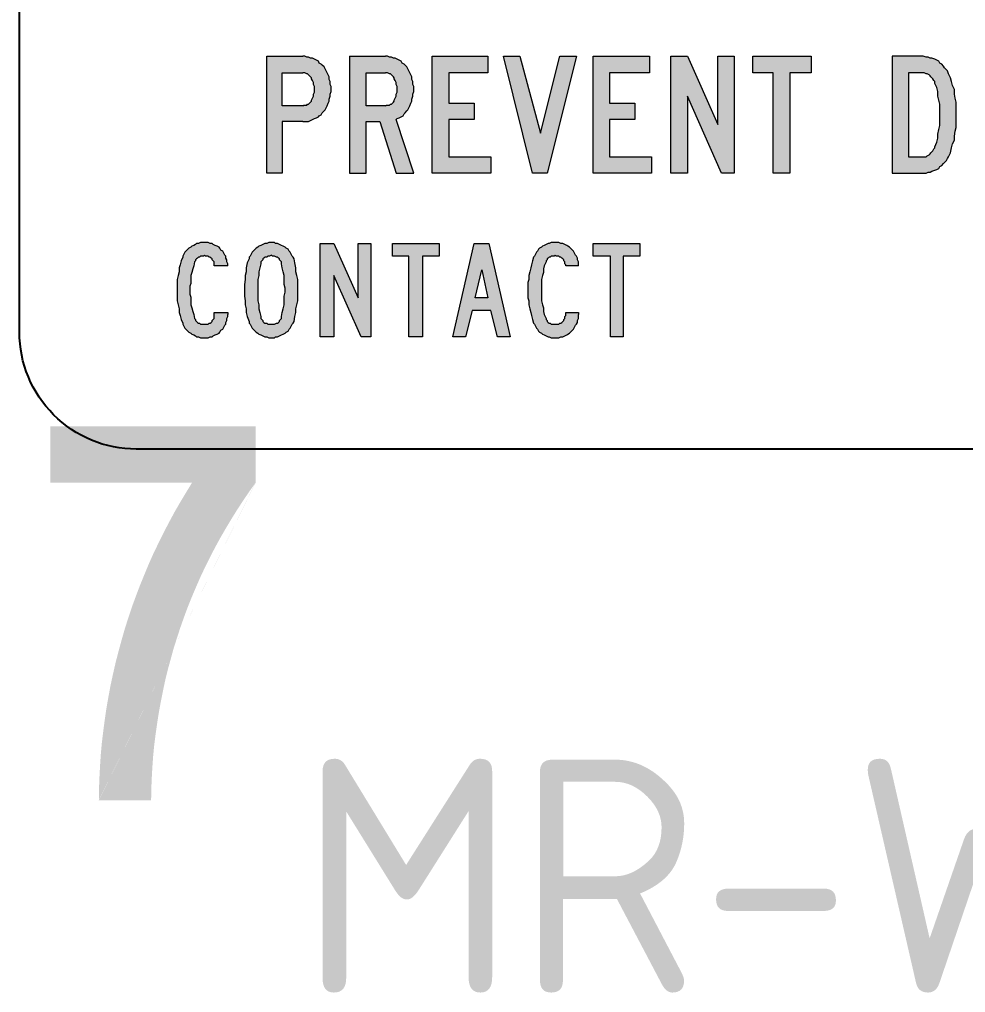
# Model space of a CAD drawing. Extents: x 154 to 1022, y -1349 to 247.
# Drawn here: x 153.58 to 194.07, y 163.81 to 205.44 of the extents above; entities that cross this region are included whole.
import ezdxf
from ezdxf.enums import TextEntityAlignment as Align

# ---------------------------------------------------------------- set-up
doc = ezdxf.new("R2010")
doc.units = 0
doc.header["$LTSCALE"] = 12
doc.header["$MEASUREMENT"] = 0
doc.linetypes.add('CENTERX2', pattern=[101.6, 63.5, -12.7, 12.7, -12.7])
doc.layers.get('0').update_dxf_attribs({"linetype": 'CONTINUOUS'})
for name, color, linetype in [('L25', 1, 'CONTINUOUS'), ('L35', 3, 'CONTINUOUS'), ('T25', 1, 'CONTINUOUS'), ('TBLK25', 1, 'CONTINUOUS')]:
    doc.layers.add(name, color=color, linetype=linetype)
doc.styles.add('ISO', font='iso3098b.shx')

msp = doc.modelspace()

# ---------------------------------------------------------------- hatches: boundary and pattern name
at = {"layer": 'L25'}
h = msp.add_hatch(color=256, dxfattribs=at)
h.paths.add_polyline_path([(214.772, 198.86), (214.772, 203.862), (215.481, 203.862), (215.481, 198.86)])
h.paths.add_polyline_path([(221.442, 200.944), (220.733, 200.944), (221.067, 202.445)], flags=16)
h.paths.add_polyline_path([(219.524, 198.86), (220.692, 203.862), (221.484, 203.862), (222.651, 198.86), (221.942, 198.86), (221.567, 200.235), (220.567, 200.235), (220.233, 198.86)])
h.paths.add_polyline_path([(191.635, 199.568), (192.177, 199.568), (192.261, 199.568), (192.302, 199.568), (192.386, 199.568), (192.428, 199.61), (192.511, 199.652), (192.553, 199.693), (192.594, 199.735), (192.636, 199.777), (192.678, 199.819), (192.719, 199.902), (192.761, 199.944), (192.761, 199.985), (192.844, 200.194), (192.886, 200.36), (192.886, 200.527), (192.928, 200.736), (192.969, 200.902), (192.969, 201.069), (192.969, 201.278), (192.969, 201.444), (192.969, 201.611), (192.969, 201.82), (192.928, 201.986), (192.886, 202.153), (192.886, 202.361), (192.844, 202.528), (192.761, 202.695), (192.761, 202.778), (192.719, 202.82), (192.678, 202.903), (192.636, 202.945), (192.594, 202.987), (192.553, 203.028), (192.511, 203.07), (192.428, 203.112), (192.386, 203.112), (192.302, 203.154), (192.261, 203.154), (192.177, 203.154), (191.635, 203.154)], flags=16)
h.paths.add_polyline_path([(190.927, 198.86), (192.177, 198.86), (192.261, 198.86), (192.386, 198.86), (192.469, 198.901), (192.553, 198.901), (192.636, 198.943), (192.761, 198.985), (192.844, 199.026), (192.928, 199.068), (192.969, 199.152), (193.053, 199.193), (193.136, 199.277), (193.178, 199.318), (193.261, 199.402), (193.303, 199.485), (193.345, 199.568), (193.386, 199.652), (193.428, 199.735), (193.47, 199.944), (193.511, 200.11), (193.595, 200.277), (193.595, 200.444), (193.636, 200.652), (193.678, 200.819), (193.678, 200.986), (193.678, 201.194), (193.678, 201.361), (193.678, 201.528), (193.678, 201.736), (193.678, 201.903), (193.636, 202.07), (193.595, 202.236), (193.595, 202.445), (193.511, 202.612), (193.47, 202.778), (193.428, 202.945), (193.386, 203.028), (193.345, 203.112), (193.303, 203.237), (193.261, 203.279), (193.178, 203.362), (193.136, 203.445), (193.053, 203.529), (192.969, 203.57), (192.928, 203.654), (192.844, 203.695), (192.761, 203.737), (192.636, 203.779), (192.553, 203.779), (192.469, 203.821), (192.386, 203.821), (192.261, 203.862), (192.177, 203.862), (190.927, 203.862)])
h.paths.add_polyline_path([(202.141, 198.86), (202.141, 203.154), (201.224, 203.154), (201.224, 203.862), (203.725, 203.862), (203.725, 203.154), (202.849, 203.154), (202.849, 198.86)])
h.paths.add_polyline_path([(207.227, 198.86), (207.227, 203.862), (207.894, 203.862), (209.228, 200.944), (209.228, 203.862), (209.895, 203.862), (209.895, 198.86), (209.353, 198.86), (207.894, 202.153), (207.894, 198.86)])
h.paths.add_polyline_path([(171.25, 198.86), (171.25, 203.862), (173.626, 203.862), (173.626, 203.154), (171.959, 203.154), (171.959, 201.861), (173.043, 201.861), (173.043, 201.153), (171.959, 201.153), (171.959, 199.568), (173.751, 199.568), (173.751, 198.86)])
h.paths.add_polyline_path([(175.544, 198.86), (174.293, 203.862), (175.002, 203.862), (175.878, 200.569), (176.711, 203.862), (177.42, 203.862), (176.169, 198.86)])
h.paths.add_polyline_path([(178.129, 198.86), (178.129, 203.862), (180.547, 203.862), (180.547, 203.154), (178.837, 203.154), (178.837, 201.861), (179.921, 201.861), (179.921, 201.153), (178.837, 201.153), (178.837, 199.568), (180.63, 199.568), (180.63, 198.86)])
h.paths.add_polyline_path([(181.464, 198.86), (181.464, 203.862), (182.172, 203.862), (183.465, 200.944), (183.465, 203.862), (184.173, 203.862), (184.173, 198.86), (183.631, 198.86), (182.172, 202.153), (182.172, 198.86)])
h.paths.add_polyline_path([(185.841, 198.86), (185.841, 203.154), (184.965, 203.154), (184.965, 203.862), (187.467, 203.862), (187.467, 203.154), (186.55, 203.154), (186.55, 198.86)])
h.paths.add_polyline_path([(223.485, 198.86), (223.485, 203.862), (224.152, 203.862), (225.444, 200.944), (225.444, 203.862), (226.153, 203.862), (226.153, 198.86), (225.611, 198.86), (224.152, 202.153), (224.152, 198.86)])
h.paths.add_polyline_path([(230.572, 198.86), (230.572, 203.862), (232.989, 203.862), (232.989, 203.154), (231.28, 203.154), (231.28, 201.861), (232.406, 201.861), (232.406, 201.153), (231.28, 201.153), (231.28, 199.568), (233.073, 199.568), (233.073, 198.86)])
h.paths.add_polyline_path([(210.978, 203.862), (210.978, 200.194), (210.978, 200.11), (211.02, 200.027), (211.02, 199.902), (211.062, 199.819), (211.062, 199.735), (211.104, 199.652), (211.145, 199.568), (211.187, 199.485), (211.27, 199.402), (211.312, 199.318), (211.354, 199.235), (211.437, 199.193), (211.52, 199.11), (211.604, 199.068), (211.645, 199.026), (211.729, 198.943), (211.854, 198.901), (211.937, 198.901), (212.021, 198.86), (212.104, 198.818), (212.187, 198.818), (212.312, 198.818), (212.396, 198.818), (212.479, 198.818), (212.604, 198.818), (212.688, 198.818), (212.771, 198.86), (212.854, 198.901), (212.938, 198.901), (213.021, 198.943), (213.105, 199.026), (213.188, 199.068), (213.271, 199.11), (213.355, 199.193), (213.438, 199.235), (213.48, 199.318), (213.521, 199.402), (213.605, 199.485), (213.646, 199.568), (213.688, 199.652), (213.73, 199.735), (213.73, 199.819), (213.772, 199.902), (213.772, 200.027), (213.772, 200.11), (213.813, 200.194), (213.813, 203.862), (213.105, 203.862), (213.105, 200.194), (213.105, 200.152), (213.063, 200.069), (213.063, 199.985), (213.021, 199.944), (213.021, 199.86), (212.979, 199.819), (212.938, 199.777), (212.896, 199.693), (212.854, 199.652), (212.771, 199.61), (212.729, 199.568), (212.646, 199.568), (212.604, 199.527), (212.521, 199.527), (212.479, 199.527), (212.396, 199.485), (212.312, 199.527), (212.271, 199.527), (212.187, 199.527), (212.146, 199.568), (212.062, 199.568), (212.021, 199.61), (211.937, 199.652), (211.896, 199.693), (211.854, 199.777), (211.812, 199.819), (211.771, 199.86), (211.729, 199.944), (211.729, 199.985), (211.687, 200.069), (211.687, 200.152), (211.687, 200.194), (211.687, 203.862)])
h.paths.add_polyline_path([(216.981, 200.152), (216.981, 200.36), (216.273, 200.36), (216.273, 200.194), (216.273, 200.11), (216.273, 200.027), (216.314, 199.902), (216.314, 199.819), (216.356, 199.735), (216.398, 199.652), (216.44, 199.568), (216.481, 199.485), (216.523, 199.402), (216.606, 199.318), (216.648, 199.235), (216.731, 199.193), (216.773, 199.11), (216.856, 199.068), (216.94, 199.026), (217.023, 198.943), (217.107, 198.901), (217.19, 198.901), (217.315, 198.86), (217.398, 198.818), (217.482, 198.818), (217.565, 198.818), (217.69, 198.818), (217.774, 198.818), (217.857, 198.818), (217.94, 198.818), (218.024, 198.86), (218.107, 198.901), (218.19, 198.901), (218.274, 198.943), (218.357, 198.985), (218.441, 199.026), (218.524, 199.11), (218.566, 199.152), (218.649, 199.235), (218.691, 199.277), (218.774, 199.36), (218.816, 199.443), (218.857, 199.527), (218.899, 199.61), (218.941, 199.693), (218.982, 199.777), (218.982, 199.86), (219.024, 199.944), (219.024, 200.027), (219.024, 200.11), (219.024, 200.194), (219.024, 200.319), (218.982, 200.444), (218.982, 200.569), (218.941, 200.694), (218.899, 200.777), (218.857, 200.902), (218.816, 201.027), (218.774, 201.111), (218.691, 201.236), (218.649, 201.319), (218.566, 201.403), (218.482, 201.486), (218.399, 201.569), (218.315, 201.653), (218.232, 201.736), (218.107, 201.82), (217.899, 201.945), (217.69, 202.07), (217.482, 202.195), (217.44, 202.236), (217.398, 202.278), (217.357, 202.32), (217.315, 202.361), (217.273, 202.403), (217.232, 202.487), (217.232, 202.528), (217.232, 202.57), (217.19, 202.653), (217.19, 202.695), (217.232, 202.778), (217.232, 202.82), (217.232, 202.862), (217.273, 202.945), (217.315, 202.987), (217.357, 203.028), (217.398, 203.07), (217.44, 203.112), (217.482, 203.154), (217.523, 203.154), (217.607, 203.195), (217.648, 203.195), (217.732, 203.195), (217.774, 203.195), (217.857, 203.195), (217.899, 203.195), (217.94, 203.154), (218.024, 203.154), (218.065, 203.112), (218.107, 203.07), (218.149, 203.028), (218.19, 202.987), (218.232, 202.945), (218.274, 202.903), (218.274, 202.82), (218.315, 202.778), (218.315, 202.695), (218.315, 202.653), (219.024, 202.653), (219.024, 202.737), (219.024, 202.82), (218.982, 202.903), (218.982, 202.987), (218.941, 203.112), (218.899, 203.195), (218.857, 203.237), (218.816, 203.32), (218.774, 203.404), (218.732, 203.487), (218.649, 203.529), (218.607, 203.612), (218.524, 203.654), (218.441, 203.695), (218.357, 203.737), (218.315, 203.779), (218.232, 203.821), (218.149, 203.862), (218.024, 203.862), (217.94, 203.904), (217.857, 203.904), (217.774, 203.904), (217.69, 203.904), (217.607, 203.904), (217.523, 203.862), (217.44, 203.862), (217.357, 203.821), (217.273, 203.779), (217.19, 203.737), (217.107, 203.695), (217.023, 203.654), (216.94, 203.612), (216.898, 203.529), (216.815, 203.487), (216.773, 203.404), (216.731, 203.32), (216.69, 203.237), (216.648, 203.195), (216.606, 203.112), (216.565, 202.987), (216.565, 202.903), (216.523, 202.82), (216.523, 202.737), (216.523, 202.653), (216.523, 202.57), (216.523, 202.487), (216.565, 202.403), (216.565, 202.32), (216.606, 202.236), (216.648, 202.153), (216.69, 202.07), (216.731, 201.986), (216.773, 201.903), (216.815, 201.82), (216.898, 201.778), (216.94, 201.694), (217.023, 201.653), (217.107, 201.611), (217.19, 201.569), (217.398, 201.444), (217.607, 201.278), (217.815, 201.153), (217.899, 201.111), (217.982, 201.069), (218.024, 200.986), (218.065, 200.902), (218.149, 200.861), (218.19, 200.777), (218.232, 200.694), (218.232, 200.611), (218.274, 200.527), (218.315, 200.444), (218.315, 200.36), (218.315, 200.277), (218.315, 200.194), (218.315, 200.152), (218.315, 200.069), (218.315, 199.985), (218.274, 199.944), (218.232, 199.86), (218.19, 199.819), (218.149, 199.735), (218.107, 199.693), (218.065, 199.652), (218.024, 199.61), (217.94, 199.568), (217.899, 199.568), (217.815, 199.527), (217.732, 199.527), (217.69, 199.485), (217.607, 199.485), (217.565, 199.527), (217.482, 199.527), (217.44, 199.527), (217.357, 199.568), (217.315, 199.568), (217.273, 199.61), (217.19, 199.652), (217.148, 199.693), (217.107, 199.735), (217.065, 199.777), (217.065, 199.86), (217.023, 199.902), (217.023, 199.985), (216.981, 200.027), (216.981, 200.11)])
h.paths.add_polyline_path([(195.179, 200.194), (195.179, 203.862), (194.47, 203.862), (194.47, 200.194), (194.47, 200.11), (194.47, 200.027), (194.512, 199.902), (194.512, 199.819), (194.554, 199.735), (194.595, 199.652), (194.637, 199.568), (194.679, 199.485), (194.72, 199.402), (194.804, 199.318), (194.845, 199.235), (194.929, 199.193), (194.97, 199.11), (195.054, 199.068), (195.137, 199.026), (195.221, 198.943), (195.304, 198.901), (195.387, 198.901), (195.512, 198.86), (195.596, 198.818), (195.679, 198.818), (195.763, 198.818), (195.888, 198.818), (195.971, 198.818), (196.054, 198.818), (196.179, 198.818), (196.263, 198.86), (196.346, 198.901), (196.43, 198.901), (196.513, 198.943), (196.596, 199.026), (196.68, 199.068), (196.763, 199.11), (196.846, 199.193), (196.888, 199.235), (196.971, 199.318), (197.013, 199.402), (197.055, 199.485), (197.138, 199.568), (197.18, 199.652), (197.18, 199.735), (197.222, 199.819), (197.263, 199.902), (197.263, 200.027), (197.263, 200.11), (197.263, 200.194), (197.263, 203.862), (196.555, 203.862), (196.555, 200.194), (196.555, 200.152), (196.555, 200.069), (196.555, 199.985), (196.513, 199.944), (196.513, 199.86), (196.471, 199.819), (196.43, 199.777), (196.388, 199.693), (196.304, 199.652), (196.263, 199.61), (196.221, 199.568), (196.138, 199.568), (196.096, 199.527), (196.013, 199.527), (195.929, 199.527), (195.888, 199.485), (195.804, 199.527), (195.721, 199.527), (195.679, 199.527), (195.596, 199.568), (195.554, 199.568), (195.471, 199.61), (195.429, 199.652), (195.387, 199.693), (195.346, 199.777), (195.304, 199.819), (195.262, 199.86), (195.221, 199.944), (195.221, 199.985), (195.179, 200.069), (195.179, 200.152)])
h.paths.add_polyline_path([(198.722, 200.152), (198.722, 200.36), (198.014, 200.36), (198.014, 200.194), (198.014, 200.11), (198.014, 200.027), (198.055, 199.902), (198.055, 199.819), (198.097, 199.735), (198.139, 199.652), (198.18, 199.568), (198.222, 199.485), (198.264, 199.402), (198.347, 199.318), (198.389, 199.235), (198.472, 199.193), (198.556, 199.11), (198.597, 199.068), (198.681, 199.026), (198.764, 198.943), (198.847, 198.901), (198.931, 198.901), (199.056, 198.86), (199.139, 198.818), (199.223, 198.818), (199.306, 198.818), (199.431, 198.818), (199.514, 198.818), (199.598, 198.818), (199.681, 198.818), (199.765, 198.86), (199.848, 198.901), (199.931, 198.901), (200.015, 198.943), (200.098, 198.985), (200.181, 199.026), (200.265, 199.11), (200.306, 199.152), (200.39, 199.235), (200.473, 199.277), (200.515, 199.36), (200.557, 199.443), (200.598, 199.527), (200.64, 199.61), (200.682, 199.693), (200.723, 199.777), (200.723, 199.86), (200.765, 199.944), (200.765, 200.027), (200.765, 200.11), (200.765, 200.194), (200.765, 200.319), (200.765, 200.444), (200.723, 200.569), (200.682, 200.694), (200.64, 200.777), (200.598, 200.902), (200.557, 201.027), (200.515, 201.111), (200.473, 201.236), (200.39, 201.319), (200.306, 201.403), (200.223, 201.486), (200.14, 201.569), (200.056, 201.653), (199.973, 201.736), (199.89, 201.82), (199.639, 201.945), (199.431, 202.07), (199.223, 202.195), (199.181, 202.236), (199.139, 202.278), (199.098, 202.32), (199.056, 202.361), (199.014, 202.403), (198.972, 202.487), (198.972, 202.528), (198.972, 202.57), (198.931, 202.653), (198.972, 202.695), (198.972, 202.778), (198.972, 202.82), (199.014, 202.862), (199.014, 202.945), (199.056, 202.987), (199.098, 203.028), (199.139, 203.07), (199.181, 203.112), (199.223, 203.154), (199.306, 203.154), (199.348, 203.195), (199.389, 203.195), (199.473, 203.195), (199.514, 203.195), (199.598, 203.195), (199.639, 203.195), (199.681, 203.154), (199.765, 203.154), (199.806, 203.112), (199.848, 203.07), (199.89, 203.028), (199.931, 202.987), (199.973, 202.945), (200.015, 202.903), (200.015, 202.82), (200.056, 202.778), (200.056, 202.695), (200.056, 202.653), (200.765, 202.653), (200.765, 202.737), (200.765, 202.82), (200.723, 202.903), (200.723, 202.987), (200.682, 203.112), (200.64, 203.195), (200.598, 203.237), (200.557, 203.32), (200.515, 203.404), (200.473, 203.487), (200.39, 203.529), (200.348, 203.612), (200.265, 203.654), (200.181, 203.695), (200.14, 203.737), (200.056, 203.779), (199.973, 203.821), (199.89, 203.862), (199.806, 203.862), (199.681, 203.904), (199.598, 203.904), (199.514, 203.904), (199.431, 203.904), (199.348, 203.904), (199.264, 203.862), (199.181, 203.862), (199.098, 203.821), (199.014, 203.779), (198.931, 203.737), (198.847, 203.695), (198.764, 203.654), (198.681, 203.612), (198.639, 203.529), (198.556, 203.487), (198.514, 203.404), (198.472, 203.32), (198.431, 203.237), (198.389, 203.195), (198.347, 203.112), (198.305, 202.987), (198.305, 202.903), (198.264, 202.82), (198.264, 202.737), (198.264, 202.653), (198.264, 202.57), (198.264, 202.487), (198.305, 202.403), (198.305, 202.32), (198.347, 202.236), (198.389, 202.153), (198.431, 202.07), (198.472, 201.986), (198.514, 201.903), (198.556, 201.82), (198.639, 201.778), (198.681, 201.694), (198.764, 201.653), (198.847, 201.611), (198.931, 201.569), (199.139, 201.444), (199.348, 201.278), (199.556, 201.153), (199.639, 201.111), (199.723, 201.069), (199.765, 200.986), (199.806, 200.902), (199.89, 200.861), (199.931, 200.777), (199.973, 200.694), (199.973, 200.611), (200.015, 200.527), (200.056, 200.444), (200.056, 200.36), (200.056, 200.277), (200.056, 200.194), (200.056, 200.152), (200.056, 200.069), (200.056, 199.985), (200.015, 199.944), (199.973, 199.86), (199.931, 199.819), (199.89, 199.735), (199.848, 199.693), (199.806, 199.652), (199.765, 199.61), (199.681, 199.568), (199.639, 199.568), (199.556, 199.527), (199.473, 199.527), (199.431, 199.485), (199.348, 199.485), (199.306, 199.527), (199.223, 199.527), (199.181, 199.527), (199.098, 199.568), (199.056, 199.568), (199.014, 199.61), (198.931, 199.652), (198.889, 199.693), (198.847, 199.735), (198.806, 199.777), (198.806, 199.86), (198.764, 199.902), (198.764, 199.985), (198.722, 200.027), (198.722, 200.11)])
h.paths.add_polyline_path([(165.706, 201.736), (164.83, 201.736), (164.83, 203.154), (165.706, 203.154), (165.747, 203.154), (165.789, 203.154), (165.873, 203.112), (165.914, 203.112), (165.956, 203.07), (165.998, 203.028), (166.039, 202.987), (166.081, 202.945), (166.081, 202.903), (166.123, 202.82), (166.164, 202.737), (166.164, 202.653), (166.206, 202.57), (166.206, 202.487), (166.206, 202.403), (166.206, 202.32), (166.164, 202.236), (166.164, 202.153), (166.123, 202.07), (166.081, 201.986), (166.081, 201.945), (166.039, 201.903), (165.998, 201.861), (165.956, 201.82), (165.914, 201.82), (165.873, 201.778), (165.789, 201.778), (165.747, 201.778)], flags=16)
h.paths.add_polyline_path([(165.706, 201.069), (164.83, 201.069), (164.83, 198.86), (164.163, 198.86), (164.163, 203.862), (165.706, 203.862), (165.789, 203.862), (165.873, 203.821), (165.956, 203.821), (166.039, 203.779), (166.123, 203.779), (166.206, 203.737), (166.289, 203.695), (166.373, 203.654), (166.414, 203.57), (166.498, 203.529), (166.54, 203.487), (166.623, 203.404), (166.665, 203.32), (166.706, 203.237), (166.748, 203.154), (166.79, 203.07), (166.831, 202.987), (166.831, 202.862), (166.873, 202.778), (166.873, 202.653), (166.915, 202.57), (166.915, 202.445), (166.915, 202.361), (166.873, 202.236), (166.873, 202.153), (166.831, 202.028), (166.831, 201.945), (166.79, 201.861), (166.748, 201.736), (166.706, 201.653), (166.665, 201.569), (166.623, 201.528), (166.54, 201.444), (166.498, 201.361), (166.414, 201.319), (166.373, 201.278), (166.289, 201.236), (166.206, 201.194), (166.123, 201.153), (166.039, 201.111), (165.956, 201.069), (165.873, 201.069), (165.789, 201.069)])
h.paths.add_polyline_path([(169.708, 201.153), (169.749, 201.194), (169.833, 201.236), (169.916, 201.278), (170, 201.319), (170.041, 201.403), (170.083, 201.444), (170.166, 201.528), (170.208, 201.569), (170.25, 201.653), (170.291, 201.736), (170.333, 201.861), (170.375, 201.945), (170.375, 202.028), (170.416, 202.153), (170.416, 202.236), (170.458, 202.361), (170.458, 202.445), (170.458, 202.57), (170.416, 202.653), (170.416, 202.778), (170.375, 202.862), (170.375, 202.987), (170.333, 203.07), (170.291, 203.154), (170.25, 203.237), (170.208, 203.32), (170.166, 203.404), (170.083, 203.487), (170.041, 203.529), (169.958, 203.57), (169.916, 203.654), (169.833, 203.695), (169.749, 203.737), (169.666, 203.779), (169.583, 203.779), (169.499, 203.821), (169.416, 203.821), (169.333, 203.862), (169.249, 203.862), (167.707, 203.862), (167.707, 198.86), (168.415, 198.86), (168.415, 201.069), (168.999, 201.069), (169.708, 198.86), (170.458, 198.86)])
h.paths.add_polyline_path([(169.249, 201.736), (168.415, 201.736), (168.415, 203.154), (169.249, 203.154), (169.291, 203.154), (169.333, 203.154), (169.416, 203.112), (169.458, 203.112), (169.499, 203.07), (169.541, 203.028), (169.583, 202.987), (169.624, 202.945), (169.624, 202.903), (169.666, 202.82), (169.708, 202.737), (169.708, 202.653), (169.749, 202.57), (169.749, 202.487), (169.749, 202.403), (169.749, 202.32), (169.708, 202.236), (169.708, 202.153), (169.666, 202.07), (169.624, 201.986), (169.624, 201.945), (169.583, 201.903), (169.541, 201.861), (169.499, 201.82), (169.458, 201.82), (169.416, 201.778), (169.333, 201.778), (169.291, 201.778)], flags=16)
h.paths.add_polyline_path([(229.738, 202.653), (229.071, 202.653), (229.071, 202.737), (229.029, 202.778), (229.029, 202.82), (228.987, 202.903), (228.987, 202.945), (228.946, 202.987), (228.904, 203.028), (228.862, 203.07), (228.821, 203.112), (228.737, 203.154), (228.696, 203.154), (228.612, 203.195), (228.571, 203.195), (228.529, 203.195), (228.446, 203.195), (228.404, 203.195), (228.32, 203.195), (228.279, 203.154), (228.237, 203.112), (228.195, 203.07), (228.154, 203.07), (228.112, 203.028), (228.07, 202.945), (228.029, 202.903), (228.029, 202.862), (227.945, 202.695), (227.904, 202.528), (227.862, 202.361), (227.82, 202.195), (227.82, 202.028), (227.779, 201.861), (227.779, 201.694), (227.737, 201.528), (227.737, 201.361), (227.737, 201.194), (227.779, 201.027), (227.779, 200.861), (227.82, 200.694), (227.82, 200.527), (227.862, 200.36), (227.904, 200.194), (227.945, 200.027), (228.029, 199.86), (228.029, 199.819), (228.07, 199.735), (228.112, 199.693), (228.154, 199.652), (228.195, 199.61), (228.237, 199.568), (228.279, 199.568), (228.32, 199.527), (228.404, 199.527), (228.446, 199.527), (228.529, 199.485), (228.571, 199.527), (228.612, 199.527), (228.696, 199.527), (228.737, 199.568), (228.821, 199.568), (228.862, 199.61), (228.904, 199.652), (228.946, 199.693), (228.987, 199.777), (228.987, 199.819), (229.029, 199.86), (229.029, 199.944), (229.071, 199.985), (229.071, 200.069), (229.071, 200.152), (229.738, 200.152), (229.738, 200.069), (229.738, 199.985), (229.738, 199.86), (229.738, 199.777), (229.696, 199.693), (229.696, 199.61), (229.654, 199.527), (229.613, 199.443), (229.571, 199.36), (229.529, 199.318), (229.446, 199.235), (229.404, 199.152), (229.321, 199.11), (229.279, 199.068), (229.196, 198.985), (229.113, 198.943), (229.029, 198.901), (228.946, 198.901), (228.862, 198.86), (228.779, 198.818), (228.696, 198.818), (228.612, 198.818), (228.529, 198.818), (228.404, 198.818), (228.32, 198.818), (228.237, 198.818), (228.154, 198.86), (228.07, 198.901), (227.987, 198.901), (227.904, 198.943), (227.862, 198.985), (227.779, 199.068), (227.695, 199.11), (227.653, 199.152), (227.57, 199.235), (227.528, 199.318), (227.487, 199.36), (227.445, 199.443), (227.403, 199.527), (227.362, 199.61), (227.32, 199.777), (227.237, 199.944), (227.195, 200.11), (227.153, 200.277), (227.112, 200.486), (227.112, 200.652), (227.07, 200.819), (227.07, 200.986), (227.028, 201.194), (227.028, 201.361), (227.028, 201.528), (227.07, 201.694), (227.07, 201.903), (227.112, 202.07), (227.112, 202.236), (227.153, 202.403), (227.195, 202.612), (227.237, 202.778), (227.32, 202.945), (227.362, 203.112), (227.403, 203.195), (227.445, 203.279), (227.487, 203.32), (227.528, 203.404), (227.57, 203.487), (227.653, 203.529), (227.695, 203.612), (227.779, 203.654), (227.862, 203.695), (227.904, 203.737), (227.987, 203.779), (228.07, 203.821), (228.154, 203.862), (228.237, 203.862), (228.32, 203.904), (228.404, 203.904), (228.529, 203.904), (228.612, 203.904), (228.696, 203.904), (228.779, 203.862), (228.862, 203.862), (228.946, 203.821), (229.029, 203.779), (229.113, 203.737), (229.196, 203.695), (229.279, 203.654), (229.321, 203.612), (229.404, 203.529), (229.446, 203.487), (229.529, 203.404), (229.571, 203.32), (229.613, 203.237), (229.654, 203.195), (229.696, 203.112), (229.696, 202.987), (229.738, 202.903), (229.738, 202.82), (229.738, 202.737)])
h = msp.add_hatch(color=256, dxfattribs=at)
h.paths.add_polyline_path([(178.879, 191.856), (178.879, 195.316), (178.129, 195.316), (178.129, 195.858), (180.13, 195.858), (180.13, 195.316), (179.421, 195.316), (179.421, 191.856)])
h.paths.add_polyline_path([(164.789, 192.732), (164.83, 192.898), (164.872, 193.065), (164.914, 193.232), (164.914, 193.399), (164.914, 193.607), (164.955, 193.774), (164.955, 193.941), (164.914, 194.107), (164.914, 194.316), (164.914, 194.482), (164.872, 194.649), (164.83, 194.816), (164.789, 194.983), (164.789, 195.066), (164.747, 195.108), (164.705, 195.149), (164.705, 195.191), (164.664, 195.233), (164.622, 195.275), (164.58, 195.275), (164.497, 195.316), (164.455, 195.316), (164.413, 195.316), (164.372, 195.358), (164.288, 195.316), (164.247, 195.316), (164.205, 195.316), (164.163, 195.275), (164.08, 195.275), (164.038, 195.233), (163.997, 195.191), (163.997, 195.149), (163.955, 195.108), (163.913, 195.066), (163.913, 194.983), (163.872, 194.816), (163.83, 194.649), (163.83, 194.482), (163.788, 194.316), (163.788, 194.107), (163.788, 193.941), (163.788, 193.774), (163.788, 193.607), (163.788, 193.399), (163.83, 193.232), (163.83, 193.065), (163.872, 192.898), (163.913, 192.732), (163.913, 192.648), (163.955, 192.607), (163.997, 192.565), (163.997, 192.523), (164.038, 192.481), (164.08, 192.44), (164.163, 192.44), (164.205, 192.398), (164.247, 192.398), (164.288, 192.398), (164.372, 192.398), (164.413, 192.398), (164.455, 192.398), (164.497, 192.398), (164.58, 192.44), (164.622, 192.44), (164.664, 192.481), (164.705, 192.523), (164.705, 192.565), (164.747, 192.607), (164.789, 192.648)], flags=16)
h.paths.add_polyline_path([(165.331, 192.523), (165.372, 192.732), (165.414, 192.898), (165.414, 193.065), (165.456, 193.232), (165.497, 193.399), (165.497, 193.607), (165.497, 193.774), (165.497, 193.941), (165.497, 194.107), (165.497, 194.316), (165.456, 194.482), (165.414, 194.649), (165.414, 194.816), (165.372, 195.024), (165.331, 195.191), (165.289, 195.275), (165.247, 195.316), (165.206, 195.4), (165.164, 195.483), (165.122, 195.525), (165.08, 195.608), (164.997, 195.65), (164.955, 195.691), (164.872, 195.733), (164.789, 195.775), (164.705, 195.816), (164.622, 195.858), (164.539, 195.858), (164.497, 195.9), (164.413, 195.9), (164.33, 195.9), (164.247, 195.9), (164.163, 195.858), (164.08, 195.858), (163.997, 195.816), (163.913, 195.775), (163.83, 195.733), (163.788, 195.691), (163.705, 195.65), (163.663, 195.608), (163.58, 195.525), (163.538, 195.483), (163.496, 195.4), (163.455, 195.316), (163.413, 195.275), (163.413, 195.191), (163.33, 195.024), (163.288, 194.816), (163.288, 194.649), (163.246, 194.482), (163.246, 194.316), (163.205, 194.107), (163.205, 193.941), (163.205, 193.774), (163.205, 193.607), (163.246, 193.399), (163.246, 193.232), (163.288, 193.065), (163.288, 192.898), (163.33, 192.732), (163.413, 192.523), (163.413, 192.44), (163.455, 192.398), (163.496, 192.315), (163.538, 192.231), (163.58, 192.19), (163.663, 192.106), (163.705, 192.065), (163.788, 192.023), (163.83, 191.981), (163.913, 191.94), (163.997, 191.898), (164.08, 191.856), (164.163, 191.856), (164.247, 191.814), (164.33, 191.814), (164.413, 191.814), (164.497, 191.814), (164.539, 191.856), (164.622, 191.856), (164.705, 191.898), (164.789, 191.94), (164.872, 191.981), (164.955, 192.023), (164.997, 192.065), (165.08, 192.106), (165.122, 192.19), (165.164, 192.231), (165.206, 192.315), (165.247, 192.398), (165.289, 192.44)])
h.paths.add_polyline_path([(166.456, 191.856), (166.456, 195.858), (167.04, 195.858), (168.082, 193.524), (168.082, 195.858), (168.624, 195.858), (168.624, 191.856), (168.207, 191.856), (167.04, 194.482), (167.04, 191.856)])
h.paths.add_polyline_path([(170.25, 191.856), (170.25, 195.316), (169.541, 195.316), (169.541, 195.858), (171.542, 195.858), (171.542, 195.316), (170.833, 195.316), (170.833, 191.856)])
h.paths.add_polyline_path([(173.626, 193.524), (173.084, 193.524), (173.376, 194.733)], flags=16)
h.paths.add_polyline_path([(172.126, 191.856), (173.043, 195.858), (173.668, 195.858), (174.585, 191.856), (174.043, 191.856), (173.751, 192.982), (172.959, 192.982), (172.668, 191.856)])
h.paths.add_polyline_path([(175.586, 195.275), (175.544, 195.108), (175.502, 194.941), (175.461, 194.816), (175.419, 194.649), (175.377, 194.482), (175.377, 194.316), (175.336, 194.191), (175.336, 194.024), (175.336, 193.857), (175.336, 193.69), (175.336, 193.524), (175.377, 193.399), (175.377, 193.232), (175.419, 193.065), (175.461, 192.898), (175.502, 192.773), (175.544, 192.607), (175.586, 192.44), (175.627, 192.398), (175.669, 192.315), (175.711, 192.231), (175.752, 192.19), (175.794, 192.106), (175.836, 192.065), (175.919, 192.023), (175.961, 191.981), (176.044, 191.94), (176.128, 191.898), (176.211, 191.856), (176.253, 191.856), (176.336, 191.814), (176.419, 191.814), (176.503, 191.814), (176.586, 191.814), (176.67, 191.814), (176.753, 191.856), (176.836, 191.856), (176.92, 191.898), (177.003, 191.94), (177.045, 191.981), (177.128, 192.023), (177.17, 192.065), (177.253, 192.148), (177.295, 192.19), (177.337, 192.273), (177.378, 192.356), (177.42, 192.398), (177.462, 192.481), (177.462, 192.565), (177.503, 192.648), (177.503, 192.732), (177.503, 192.815), (177.503, 192.898), (176.961, 192.898), (176.961, 192.815), (176.961, 192.773), (176.92, 192.732), (176.92, 192.648), (176.878, 192.607), (176.878, 192.565), (176.836, 192.523), (176.795, 192.481), (176.753, 192.44), (176.711, 192.44), (176.67, 192.398), (176.628, 192.398), (176.545, 192.398), (176.503, 192.398), (176.461, 192.398), (176.419, 192.398), (176.336, 192.398), (176.294, 192.44), (176.253, 192.44), (176.211, 192.481), (176.169, 192.523), (176.169, 192.565), (176.128, 192.607), (176.128, 192.648), (176.044, 192.815), (176.003, 192.94), (176.003, 193.107), (175.961, 193.232), (175.919, 193.399), (175.919, 193.565), (175.919, 193.69), (175.919, 193.857), (175.919, 194.024), (175.919, 194.149), (175.919, 194.316), (175.961, 194.482), (176.003, 194.608), (176.003, 194.774), (176.044, 194.899), (176.128, 195.066), (176.128, 195.108), (176.169, 195.149), (176.169, 195.191), (176.211, 195.233), (176.253, 195.275), (176.294, 195.275), (176.336, 195.316), (176.419, 195.316), (176.461, 195.316), (176.503, 195.358), (176.545, 195.316), (176.628, 195.316), (176.67, 195.316), (176.711, 195.275), (176.753, 195.275), (176.795, 195.233), (176.836, 195.191), (176.878, 195.149), (176.878, 195.108), (176.92, 195.066), (176.92, 194.983), (176.961, 194.941), (176.961, 194.899), (177.503, 194.899), (177.503, 194.983), (177.503, 195.066), (177.462, 195.149), (177.462, 195.233), (177.42, 195.316), (177.378, 195.358), (177.337, 195.441), (177.295, 195.525), (177.253, 195.566), (177.17, 195.65), (177.128, 195.691), (177.045, 195.733), (177.003, 195.775), (176.92, 195.816), (176.836, 195.858), (176.753, 195.858), (176.67, 195.9), (176.586, 195.9), (176.503, 195.9), (176.419, 195.9), (176.336, 195.9), (176.253, 195.858), (176.211, 195.858), (176.128, 195.816), (176.044, 195.775), (175.961, 195.733), (175.919, 195.691), (175.836, 195.65), (175.794, 195.608), (175.752, 195.525), (175.711, 195.483), (175.669, 195.4), (175.627, 195.316)])
h.paths.add_polyline_path([(162.496, 194.899), (161.912, 194.899), (161.912, 194.941), (161.912, 194.983), (161.912, 195.066), (161.871, 195.108), (161.829, 195.149), (161.829, 195.191), (161.787, 195.233), (161.745, 195.275), (161.704, 195.275), (161.662, 195.316), (161.579, 195.316), (161.537, 195.316), (161.495, 195.358), (161.454, 195.316), (161.37, 195.316), (161.329, 195.316), (161.287, 195.275), (161.245, 195.275), (161.204, 195.233), (161.162, 195.191), (161.12, 195.149), (161.12, 195.108), (161.078, 195.066), (161.037, 194.899), (160.995, 194.774), (160.953, 194.608), (160.912, 194.482), (160.912, 194.316), (160.912, 194.149), (160.87, 194.024), (160.87, 193.857), (160.87, 193.69), (160.912, 193.565), (160.912, 193.399), (160.912, 193.232), (160.953, 193.107), (160.995, 192.94), (161.037, 192.815), (161.078, 192.648), (161.12, 192.607), (161.12, 192.565), (161.162, 192.523), (161.204, 192.481), (161.245, 192.44), (161.287, 192.44), (161.329, 192.398), (161.37, 192.398), (161.454, 192.398), (161.495, 192.398), (161.537, 192.398), (161.579, 192.398), (161.662, 192.398), (161.704, 192.44), (161.745, 192.44), (161.787, 192.481), (161.829, 192.523), (161.829, 192.565), (161.871, 192.607), (161.912, 192.648), (161.912, 192.732), (161.912, 192.773), (161.912, 192.815), (161.912, 192.898), (162.496, 192.898), (162.496, 192.815), (162.496, 192.732), (162.454, 192.648), (162.454, 192.565), (162.412, 192.481), (162.412, 192.398), (162.371, 192.356), (162.329, 192.273), (162.287, 192.19), (162.204, 192.148), (162.162, 192.065), (162.121, 192.023), (162.037, 191.981), (161.954, 191.94), (161.871, 191.898), (161.829, 191.856), (161.745, 191.856), (161.662, 191.814), (161.579, 191.814), (161.495, 191.814), (161.412, 191.814), (161.329, 191.814), (161.245, 191.856), (161.162, 191.856), (161.12, 191.898), (161.037, 191.94), (160.953, 191.981), (160.912, 192.023), (160.828, 192.065), (160.787, 192.106), (160.703, 192.19), (160.662, 192.231), (160.62, 192.315), (160.578, 192.398), (160.578, 192.44), (160.495, 192.607), (160.453, 192.773), (160.411, 192.898), (160.411, 193.065), (160.37, 193.232), (160.328, 193.399), (160.328, 193.524), (160.328, 193.69), (160.328, 193.857), (160.328, 194.024), (160.328, 194.191), (160.328, 194.316), (160.37, 194.482), (160.411, 194.649), (160.411, 194.816), (160.453, 194.941), (160.495, 195.108), (160.578, 195.275), (160.578, 195.316), (160.62, 195.4), (160.662, 195.483), (160.703, 195.525), (160.787, 195.608), (160.828, 195.65), (160.912, 195.691), (160.953, 195.733), (161.037, 195.775), (161.12, 195.816), (161.162, 195.858), (161.245, 195.858), (161.329, 195.9), (161.412, 195.9), (161.495, 195.9), (161.579, 195.9), (161.662, 195.9), (161.745, 195.858), (161.829, 195.858), (161.871, 195.816), (161.954, 195.775), (162.037, 195.733), (162.121, 195.691), (162.162, 195.65), (162.204, 195.566), (162.287, 195.525), (162.329, 195.441), (162.371, 195.358), (162.412, 195.316), (162.412, 195.233), (162.454, 195.149), (162.454, 195.066), (162.496, 194.983)])
at = {"layer": 'TBLK25', "linetype": 'CENTERX2'}
h = msp.add_hatch(color=256, dxfattribs=at)
h.paths.add_polyline_path([(159.215, 172.032), (159.209, 172.032)], flags=16)
edge = h.paths.add_edge_path()
edge.add_line((159.222, 172.5), (159.215, 172.032))
edge.add_line((156.977, 172.032), (159.215, 172.032))
edge.add_line((156.977, 172.032), (156.984, 172.526))
edge.add_line((156.984, 172.526), (157.003, 173.021))
edge.add_line((157.003, 173.021), (157.029, 173.515))
edge.add_line((157.029, 173.515), (157.062, 174.01))
edge.add_line((157.062, 174.01), (157.107, 174.504))
edge.add_line((157.107, 174.504), (157.166, 174.992))
edge.add_line((157.166, 174.992), (157.231, 175.487))
edge.add_line((157.231, 175.487), (157.302, 175.975))
edge.add_line((157.302, 175.975), (157.387, 176.462))
edge.add_line((157.387, 176.462), (157.478, 176.95))
edge.add_line((157.478, 176.95), (157.582, 177.432))
edge.add_line((157.582, 177.432), (157.693, 177.92))
edge.add_line((157.693, 177.92), (157.816, 178.395))
edge.add_line((157.816, 178.395), (157.947, 178.876))
edge.add_line((157.947, 178.876), (158.083, 179.351))
edge.add_line((158.083, 179.351), (158.233, 179.826))
edge.add_line((158.233, 179.826), (158.389, 180.295))
edge.add_line((158.389, 180.295), (158.558, 180.757))
edge.add_line((158.558, 180.757), (158.734, 181.219))
edge.add_line((158.734, 181.219), (158.922, 181.681))
edge.add_line((158.922, 181.681), (159.111, 182.136))
edge.add_line((159.111, 182.136), (159.313, 182.592))
edge.add_line((159.313, 182.592), (159.528, 183.034))
edge.add_line((159.528, 183.034), (159.749, 183.483))
edge.add_line((159.749, 183.483), (159.977, 183.919))
edge.add_line((159.977, 183.919), (160.211, 184.355))
edge.add_line((160.211, 184.355), (160.458, 184.784))
edge.add_line((160.458, 184.784), (160.712, 185.207))
edge.add_line((160.712, 185.207), (160.972, 185.63))
edge.add_line((160.972, 185.63), (154.901, 185.63))
edge.add_line((154.901, 185.63), (154.901, 188.031))
edge.add_line((154.901, 188.031), (163.692, 188.031))
edge.add_line((163.692, 188.031), (163.692, 185.63))
edge.add_line((163.692, 185.63), (163.418, 185.246))
edge.add_line((163.418, 185.246), (163.158, 184.862))
edge.add_line((163.158, 184.862), (162.898, 184.465))
edge.add_line((162.898, 184.465), (162.651, 184.069))
edge.add_line((162.651, 184.069), (162.41, 183.665))
edge.add_line((162.41, 183.665), (162.176, 183.262))
edge.add_line((162.176, 183.262), (161.948, 182.845))
edge.add_line((161.948, 182.845), (161.733, 182.429))
edge.add_line((161.733, 182.429), (161.525, 182.013))
edge.add_line((161.525, 182.013), (161.323, 181.583))
edge.add_line((161.323, 181.583), (161.135, 181.154))
edge.add_line((161.135, 181.154), (160.953, 180.724))
edge.add_line((160.953, 180.724), (160.777, 180.288))
edge.add_line((160.777, 180.288), (160.614, 179.846))
edge.add_line((160.614, 179.846), (160.458, 179.403))
edge.add_line((160.458, 179.403), (160.315, 178.961))
edge.add_line((160.315, 178.961), (160.172, 178.512))
edge.add_line((160.172, 178.512), (160.048, 178.057))
edge.add_line((160.048, 178.057), (159.924, 177.608))
edge.add_line((159.924, 177.608), (159.814, 177.152))
edge.add_line((159.814, 177.152), (159.716, 176.69))
edge.add_line((159.716, 176.69), (159.625, 176.228))
edge.add_line((159.625, 176.228), (159.541, 175.766))
edge.add_line((159.541, 175.766), (159.469, 175.304))
edge.add_line((159.469, 175.304), (159.404, 174.842))
edge.add_line((159.404, 174.842), (159.345, 174.374))
edge.add_line((159.345, 174.374), (159.3, 173.905))
edge.add_line((159.3, 173.905), (159.267, 173.437))
edge.add_line((159.267, 173.437), (159.241, 172.969))
edge.add_line((159.241, 172.969), (159.222, 172.5))
edge = h.paths.add_edge_path(flags=16)
edge.add_line((163.692, 185.63), (163.685, 185.63))
edge.add_line((156.977, 172.032), (156.971, 172.032))

# ---------------------------------------------------------------- linework, layer by layer
at = {"color": 3, "lineweight": 0}
for points in [[(164.163, 198.86), (164.163, 203.862), (165.706, 203.862)], [(166.706, 203.237), (166.665, 203.32), (166.623, 203.404), (166.54, 203.487), (166.498, 203.529), (166.414, 203.57), (166.373, 203.654), (166.289, 203.695), (166.206, 203.737), (166.123, 203.779), (166.039, 203.779), (165.956, 203.821), (165.873, 203.821), (165.789, 203.862), (165.706, 203.862)], [(167.707, 203.862), (167.707, 198.86), (168.415, 198.86), (168.415, 201.069), (168.999, 201.069), (169.708, 198.86), (170.458, 198.86), (169.708, 201.153)], [(167.707, 203.862), (169.249, 203.862)], [(170.25, 203.237), (170.208, 203.32), (170.166, 203.404), (170.083, 203.487), (170.041, 203.529), (169.958, 203.57), (169.916, 203.654), (169.833, 203.695), (169.749, 203.737), (169.666, 203.779), (169.583, 203.779), (169.499, 203.821), (169.416, 203.821), (169.333, 203.862), (169.249, 203.862)], [(171.25, 198.86), (171.25, 203.862), (173.626, 203.862), (173.626, 203.154), (171.959, 203.154), (171.959, 201.861), (173.043, 201.861), (173.043, 201.153), (171.959, 201.153), (171.959, 199.568), (173.751, 199.568), (173.751, 198.86), (171.25, 198.86), (171.25, 198.86)], [(175.544, 198.86), (174.293, 203.862), (175.002, 203.862), (175.878, 200.569), (176.711, 203.862), (177.42, 203.862), (176.169, 198.86), (175.544, 198.86), (175.544, 198.86)], [(178.129, 198.86), (178.129, 203.862), (180.547, 203.862), (180.547, 203.154), (178.837, 203.154), (178.837, 201.861), (179.921, 201.861), (179.921, 201.153), (178.837, 201.153), (178.837, 199.568), (180.63, 199.568), (180.63, 198.86), (178.129, 198.86), (178.129, 198.86)], [(181.464, 198.86), (181.464, 203.862), (182.172, 203.862), (183.465, 200.944), (183.465, 203.862), (184.173, 203.862), (184.173, 198.86), (183.631, 198.86), (182.172, 202.153), (182.172, 198.86), (181.464, 198.86), (181.464, 198.86)], [(185.841, 198.86), (185.841, 203.154), (184.965, 203.154), (184.965, 203.862), (187.467, 203.862), (187.467, 203.154), (186.55, 203.154), (186.55, 198.86), (185.841, 198.86), (185.841, 198.86)], [(190.927, 198.86), (192.177, 198.86), (192.261, 198.86), (192.386, 198.86), (192.469, 198.901), (192.553, 198.901), (192.636, 198.943), (192.761, 198.985), (192.844, 199.026), (192.928, 199.068), (192.969, 199.152), (193.053, 199.193), (193.136, 199.277), (193.178, 199.318), (193.261, 199.402), (193.303, 199.485), (193.345, 199.568), (193.386, 199.652), (193.428, 199.735), (193.47, 199.944), (193.511, 200.11), (193.595, 200.277), (193.595, 200.444), (193.636, 200.652), (193.678, 200.819), (193.678, 200.986), (193.678, 201.194), (193.678, 201.361), (193.678, 201.528), (193.678, 201.736), (193.678, 201.903), (193.636, 202.07), (193.595, 202.236), (193.595, 202.445), (193.511, 202.612), (193.47, 202.778), (193.428, 202.945), (193.386, 203.028), (193.345, 203.112), (193.303, 203.237), (193.261, 203.279), (193.178, 203.362), (193.136, 203.445), (193.053, 203.529), (192.969, 203.57), (192.928, 203.654), (192.844, 203.695), (192.761, 203.737), (192.636, 203.779), (192.553, 203.779), (192.469, 203.821), (192.386, 203.821), (192.261, 203.862), (192.177, 203.862), (190.927, 203.862), (190.927, 198.86), (190.927, 198.86)], [(164.83, 203.154), (165.706, 203.154)], [(165.706, 201.736), (164.83, 201.736), (164.83, 203.154)], [(166.081, 202.903), (166.081, 202.945), (166.039, 202.987), (165.998, 203.028), (165.956, 203.07), (165.914, 203.112), (165.873, 203.112), (165.789, 203.154), (165.747, 203.154), (165.706, 203.154)], [(166.706, 201.653), (166.748, 201.736), (166.79, 201.861), (166.831, 201.945), (166.831, 202.028), (166.873, 202.153), (166.873, 202.236), (166.915, 202.361), (166.915, 202.445), (166.915, 202.57), (166.873, 202.653), (166.873, 202.778), (166.831, 202.862), (166.831, 202.987), (166.79, 203.07), (166.748, 203.154), (166.706, 203.237)], [(168.415, 203.154), (169.249, 203.154)], [(169.249, 201.736), (168.415, 201.736), (168.415, 203.154)], [(169.624, 202.903), (169.624, 202.945), (169.583, 202.987), (169.541, 203.028), (169.499, 203.07), (169.458, 203.112), (169.416, 203.112), (169.333, 203.154), (169.291, 203.154), (169.249, 203.154)], [(170.25, 201.653), (170.291, 201.736), (170.333, 201.861), (170.375, 201.945), (170.375, 202.028), (170.416, 202.153), (170.416, 202.236), (170.458, 202.361), (170.458, 202.445), (170.458, 202.57), (170.416, 202.653), (170.416, 202.778), (170.375, 202.862), (170.375, 202.987), (170.333, 203.07), (170.291, 203.154), (170.25, 203.237)], [(191.635, 199.568), (192.177, 199.568), (192.261, 199.568), (192.302, 199.568), (192.386, 199.568), (192.428, 199.61), (192.511, 199.652), (192.553, 199.693), (192.594, 199.735), (192.636, 199.777), (192.678, 199.819), (192.719, 199.902), (192.761, 199.944), (192.761, 199.985), (192.844, 200.194), (192.886, 200.36), (192.886, 200.527), (192.928, 200.736), (192.969, 200.902), (192.969, 201.069), (192.969, 201.278), (192.969, 201.444), (192.969, 201.611), (192.969, 201.82), (192.928, 201.986), (192.886, 202.153), (192.886, 202.361), (192.844, 202.528), (192.761, 202.695), (192.761, 202.778), (192.719, 202.82), (192.678, 202.903), (192.636, 202.945), (192.594, 202.987), (192.553, 203.028), (192.511, 203.07), (192.428, 203.112), (192.386, 203.112), (192.302, 203.154), (192.261, 203.154), (192.177, 203.154), (191.635, 203.154), (191.635, 199.568), (191.635, 199.568)], [(166.081, 201.986), (166.123, 202.07), (166.164, 202.153), (166.164, 202.236), (166.206, 202.32), (166.206, 202.403), (166.206, 202.487), (166.206, 202.57), (166.164, 202.653), (166.164, 202.737), (166.123, 202.82), (166.081, 202.903)], [(169.624, 201.986), (169.666, 202.07), (169.708, 202.153), (169.708, 202.236), (169.749, 202.32), (169.749, 202.403), (169.749, 202.487), (169.749, 202.57), (169.708, 202.653), (169.708, 202.737), (169.666, 202.82), (169.624, 202.903)], [(165.706, 201.736), (165.747, 201.778), (165.789, 201.778), (165.873, 201.778), (165.914, 201.82), (165.956, 201.82), (165.998, 201.861), (166.039, 201.903), (166.081, 201.945), (166.081, 201.986)], [(169.249, 201.736), (169.291, 201.778), (169.333, 201.778), (169.416, 201.778), (169.458, 201.82), (169.499, 201.82), (169.541, 201.861), (169.583, 201.903), (169.624, 201.945), (169.624, 201.986)], [(165.706, 201.069), (165.789, 201.069), (165.873, 201.069), (165.956, 201.069), (166.039, 201.111), (166.123, 201.153), (166.206, 201.194), (166.289, 201.236), (166.373, 201.278), (166.414, 201.319), (166.498, 201.361), (166.54, 201.444), (166.623, 201.528), (166.665, 201.569), (166.706, 201.653)], [(169.708, 201.153), (169.749, 201.194), (169.833, 201.236), (169.916, 201.278), (170, 201.319), (170.041, 201.403), (170.083, 201.444), (170.166, 201.528), (170.208, 201.569), (170.25, 201.653)], [(165.706, 201.069), (164.83, 201.069), (164.83, 198.86), (164.163, 198.86)], [(161.495, 195.9), (161.412, 195.9), (161.329, 195.9), (161.245, 195.858), (161.162, 195.858), (161.12, 195.816), (161.037, 195.775), (160.953, 195.733), (160.912, 195.691), (160.828, 195.65), (160.787, 195.608), (160.703, 195.525), (160.662, 195.483), (160.62, 195.4), (160.578, 195.316), (160.578, 195.275)], [(162.496, 194.899), (162.496, 194.983), (162.454, 195.066), (162.454, 195.149), (162.412, 195.233), (162.412, 195.316), (162.371, 195.358), (162.329, 195.441), (162.287, 195.525), (162.204, 195.566), (162.162, 195.65), (162.121, 195.691), (162.037, 195.733), (161.954, 195.775), (161.871, 195.816), (161.829, 195.858), (161.745, 195.858), (161.662, 195.9), (161.579, 195.9), (161.495, 195.9)], [(165.331, 192.523), (165.372, 192.732), (165.414, 192.898), (165.414, 193.065), (165.456, 193.232), (165.497, 193.399), (165.497, 193.607), (165.497, 193.774), (165.497, 193.941), (165.497, 194.107), (165.497, 194.316), (165.456, 194.482), (165.414, 194.649), (165.414, 194.816), (165.372, 195.024), (165.331, 195.191), (165.289, 195.275), (165.247, 195.316), (165.206, 195.4), (165.164, 195.483), (165.122, 195.525), (165.08, 195.608), (164.997, 195.65), (164.955, 195.691), (164.872, 195.733), (164.789, 195.775), (164.705, 195.816), (164.622, 195.858), (164.539, 195.858), (164.497, 195.9), (164.413, 195.9), (164.33, 195.9), (164.247, 195.9), (164.163, 195.858), (164.08, 195.858), (163.997, 195.816), (163.913, 195.775), (163.83, 195.733), (163.788, 195.691), (163.705, 195.65), (163.663, 195.608), (163.58, 195.525), (163.538, 195.483), (163.496, 195.4), (163.455, 195.316), (163.413, 195.275), (163.413, 195.191), (163.33, 195.024), (163.288, 194.816), (163.288, 194.649), (163.246, 194.482), (163.246, 194.316), (163.205, 194.107), (163.205, 193.941), (163.205, 193.774), (163.205, 193.607), (163.246, 193.399), (163.246, 193.232), (163.288, 193.065), (163.288, 192.898), (163.33, 192.732), (163.413, 192.523), (163.413, 192.44), (163.455, 192.398), (163.496, 192.315), (163.538, 192.231), (163.58, 192.19), (163.663, 192.106), (163.705, 192.065), (163.788, 192.023), (163.83, 191.981), (163.913, 191.94), (163.997, 191.898), (164.08, 191.856), (164.163, 191.856), (164.247, 191.814), (164.33, 191.814), (164.413, 191.814), (164.497, 191.814), (164.539, 191.856), (164.622, 191.856), (164.705, 191.898), (164.789, 191.94), (164.872, 191.981), (164.955, 192.023), (164.997, 192.065), (165.08, 192.106), (165.122, 192.19), (165.164, 192.231), (165.206, 192.315), (165.247, 192.398), (165.289, 192.44), (165.331, 192.523), (165.331, 192.523)], [(166.456, 191.856), (166.456, 195.858), (167.04, 195.858), (168.082, 193.524), (168.082, 195.858), (168.624, 195.858), (168.624, 191.856), (168.207, 191.856), (167.04, 194.482), (167.04, 191.856), (166.456, 191.856), (166.456, 191.856)], [(170.25, 191.856), (170.25, 195.316), (169.541, 195.316), (169.541, 195.858), (171.542, 195.858), (171.542, 195.316), (170.833, 195.316), (170.833, 191.856), (170.25, 191.856), (170.25, 191.856)], [(172.126, 191.856), (173.043, 195.858), (173.668, 195.858), (174.585, 191.856), (174.043, 191.856), (173.751, 192.982), (172.959, 192.982), (172.668, 191.856), (172.126, 191.856), (172.126, 191.856)], [(176.503, 195.9), (176.419, 195.9), (176.336, 195.9), (176.253, 195.858), (176.211, 195.858), (176.128, 195.816), (176.044, 195.775), (175.961, 195.733), (175.919, 195.691), (175.836, 195.65), (175.794, 195.608), (175.752, 195.525), (175.711, 195.483), (175.669, 195.4), (175.627, 195.316), (175.586, 195.275)], [(177.503, 194.899), (177.503, 194.983), (177.503, 195.066), (177.462, 195.149), (177.462, 195.233), (177.42, 195.316), (177.378, 195.358), (177.337, 195.441), (177.295, 195.525), (177.253, 195.566), (177.17, 195.65), (177.128, 195.691), (177.045, 195.733), (177.003, 195.775), (176.92, 195.816), (176.836, 195.858), (176.753, 195.858), (176.67, 195.9), (176.586, 195.9), (176.503, 195.9)], [(178.879, 191.856), (178.879, 195.316), (178.129, 195.316), (178.129, 195.858), (180.13, 195.858), (180.13, 195.316), (179.421, 195.316), (179.421, 191.856), (178.879, 191.856), (178.879, 191.856)], [(160.578, 195.275), (160.495, 195.108), (160.453, 194.941), (160.411, 194.816), (160.411, 194.649), (160.37, 194.482), (160.328, 194.316), (160.328, 194.191), (160.328, 194.024), (160.328, 193.857), (160.328, 193.69), (160.328, 193.524), (160.328, 193.399), (160.37, 193.232), (160.411, 193.065), (160.411, 192.898), (160.453, 192.773), (160.495, 192.607), (160.578, 192.44)], [(162.496, 194.899), (161.912, 194.899), (161.912, 194.941), (161.912, 194.983), (161.912, 195.066), (161.871, 195.108), (161.829, 195.149), (161.829, 195.191), (161.787, 195.233), (161.745, 195.275), (161.704, 195.275), (161.662, 195.316), (161.579, 195.316), (161.537, 195.316), (161.495, 195.358), (161.454, 195.316), (161.37, 195.316), (161.329, 195.316), (161.287, 195.275), (161.245, 195.275), (161.204, 195.233), (161.162, 195.191), (161.12, 195.149), (161.12, 195.108), (161.078, 195.066), (161.037, 194.899), (160.995, 194.774), (160.953, 194.608), (160.912, 194.482), (160.912, 194.316), (160.912, 194.149), (160.87, 194.024), (160.87, 193.857), (160.87, 193.69), (160.912, 193.565), (160.912, 193.399), (160.912, 193.232), (160.953, 193.107), (160.995, 192.94), (161.037, 192.815), (161.078, 192.648), (161.12, 192.607), (161.12, 192.565), (161.162, 192.523), (161.204, 192.481), (161.245, 192.44), (161.287, 192.44), (161.329, 192.398), (161.37, 192.398), (161.454, 192.398), (161.495, 192.398), (161.537, 192.398), (161.579, 192.398), (161.662, 192.398), (161.704, 192.44), (161.745, 192.44), (161.787, 192.481), (161.829, 192.523), (161.829, 192.565), (161.871, 192.607), (161.912, 192.648), (161.912, 192.732), (161.912, 192.773), (161.912, 192.815), (161.912, 192.898), (162.496, 192.898)], [(164.789, 192.732), (164.83, 192.898), (164.872, 193.065), (164.914, 193.232), (164.914, 193.399), (164.914, 193.607), (164.955, 193.774), (164.955, 193.941), (164.914, 194.107), (164.914, 194.316), (164.914, 194.482), (164.872, 194.649), (164.83, 194.816), (164.789, 194.983), (164.789, 195.066), (164.747, 195.108), (164.705, 195.149), (164.705, 195.191), (164.664, 195.233), (164.622, 195.275), (164.58, 195.275), (164.497, 195.316), (164.455, 195.316), (164.413, 195.316), (164.372, 195.358), (164.288, 195.316), (164.247, 195.316), (164.205, 195.316), (164.163, 195.275), (164.08, 195.275), (164.038, 195.233), (163.997, 195.191), (163.997, 195.149), (163.955, 195.108), (163.913, 195.066), (163.913, 194.983), (163.872, 194.816), (163.83, 194.649), (163.83, 194.482), (163.788, 194.316), (163.788, 194.107), (163.788, 193.941), (163.788, 193.774), (163.788, 193.607), (163.788, 193.399), (163.83, 193.232), (163.83, 193.065), (163.872, 192.898), (163.913, 192.732), (163.913, 192.648), (163.955, 192.607), (163.997, 192.565), (163.997, 192.523), (164.038, 192.481), (164.08, 192.44), (164.163, 192.44), (164.205, 192.398), (164.247, 192.398), (164.288, 192.398), (164.372, 192.398), (164.413, 192.398), (164.455, 192.398), (164.497, 192.398), (164.58, 192.44), (164.622, 192.44), (164.664, 192.481), (164.705, 192.523), (164.705, 192.565), (164.747, 192.607), (164.789, 192.648), (164.789, 192.732), (164.789, 192.732)], [(175.586, 195.275), (175.544, 195.108), (175.502, 194.941), (175.461, 194.816), (175.419, 194.649), (175.377, 194.482), (175.377, 194.316), (175.336, 194.191), (175.336, 194.024), (175.336, 193.857), (175.336, 193.69), (175.336, 193.524), (175.377, 193.399), (175.377, 193.232), (175.419, 193.065), (175.461, 192.898), (175.502, 192.773), (175.544, 192.607), (175.586, 192.44)], [(177.503, 194.899), (176.961, 194.899), (176.961, 194.941), (176.92, 194.983), (176.92, 195.066), (176.878, 195.108), (176.878, 195.149), (176.836, 195.191), (176.795, 195.233), (176.753, 195.275), (176.711, 195.275), (176.67, 195.316), (176.628, 195.316), (176.545, 195.316), (176.503, 195.358), (176.461, 195.316), (176.419, 195.316), (176.336, 195.316), (176.294, 195.275), (176.253, 195.275), (176.211, 195.233), (176.169, 195.191), (176.169, 195.149), (176.128, 195.108), (176.128, 195.066), (176.044, 194.899), (176.003, 194.774), (176.003, 194.608), (175.961, 194.482), (175.919, 194.316), (175.919, 194.149), (175.919, 194.024), (175.919, 193.857), (175.919, 193.69), (175.919, 193.565), (175.919, 193.399), (175.961, 193.232), (176.003, 193.107), (176.003, 192.94), (176.044, 192.815), (176.128, 192.648), (176.128, 192.607), (176.169, 192.565), (176.169, 192.523), (176.211, 192.481), (176.253, 192.44), (176.294, 192.44), (176.336, 192.398), (176.419, 192.398), (176.461, 192.398), (176.503, 192.398), (176.545, 192.398), (176.628, 192.398), (176.67, 192.398), (176.711, 192.44), (176.753, 192.44), (176.795, 192.481), (176.836, 192.523), (176.878, 192.565), (176.878, 192.607), (176.92, 192.648), (176.92, 192.732), (176.961, 192.773), (176.961, 192.815), (176.961, 192.898), (177.503, 192.898)], [(173.626, 193.524), (173.084, 193.524), (173.376, 194.733), (173.626, 193.524), (173.626, 193.524)], [(161.495, 191.814), (161.579, 191.814), (161.662, 191.814), (161.745, 191.856), (161.829, 191.856), (161.871, 191.898), (161.954, 191.94), (162.037, 191.981), (162.121, 192.023), (162.162, 192.065), (162.204, 192.148), (162.287, 192.19), (162.329, 192.273), (162.371, 192.356), (162.412, 192.398), (162.412, 192.481), (162.454, 192.565), (162.454, 192.648), (162.496, 192.732), (162.496, 192.815)], [(162.496, 192.898), (162.496, 192.815)], [(176.503, 191.814), (176.586, 191.814), (176.67, 191.814), (176.753, 191.856), (176.836, 191.856), (176.92, 191.898), (177.003, 191.94), (177.045, 191.981), (177.128, 192.023), (177.17, 192.065), (177.253, 192.148), (177.295, 192.19), (177.337, 192.273), (177.378, 192.356), (177.42, 192.398), (177.462, 192.481), (177.462, 192.565), (177.503, 192.648), (177.503, 192.732), (177.503, 192.815)], [(177.503, 192.898), (177.503, 192.815)], [(160.578, 192.44), (160.578, 192.398), (160.62, 192.315), (160.662, 192.231), (160.703, 192.19), (160.787, 192.106), (160.828, 192.065), (160.912, 192.023), (160.953, 191.981), (161.037, 191.94), (161.12, 191.898), (161.162, 191.856), (161.245, 191.856), (161.329, 191.814), (161.412, 191.814), (161.495, 191.814)], [(175.586, 192.44), (175.627, 192.398), (175.669, 192.315), (175.711, 192.231), (175.752, 192.19), (175.794, 192.106), (175.836, 192.065), (175.919, 192.023), (175.961, 191.981), (176.044, 191.94), (176.128, 191.898), (176.211, 191.856), (176.253, 191.856), (176.336, 191.814), (176.419, 191.814), (176.503, 191.814)]]:
    msp.add_lwpolyline(points, dxfattribs=at)
at = {"layer": 'L35'}
msp.add_lwpolyline([(153.579, 192.06), (153.579, 242.06, -0.414214), (158.579, 247.06), (238.579, 247.06, -0.414214), (243.579, 242.06), (243.579, 192.06, -0.414214), (238.579, 187.06), (158.579, 187.06, -0.414214)], format="xyb", close=True, dxfattribs=at)

# ---------------------------------------------------------------- texts
at = {"layer": 'T25', "style": 'ISO'}
msp.add_text('MR-WM-37', height=10, dxfattribs=at).set_placement((197.281, 168.814), align=Align.MIDDLE_CENTER)

doc.saveas('drawing.dxf')
